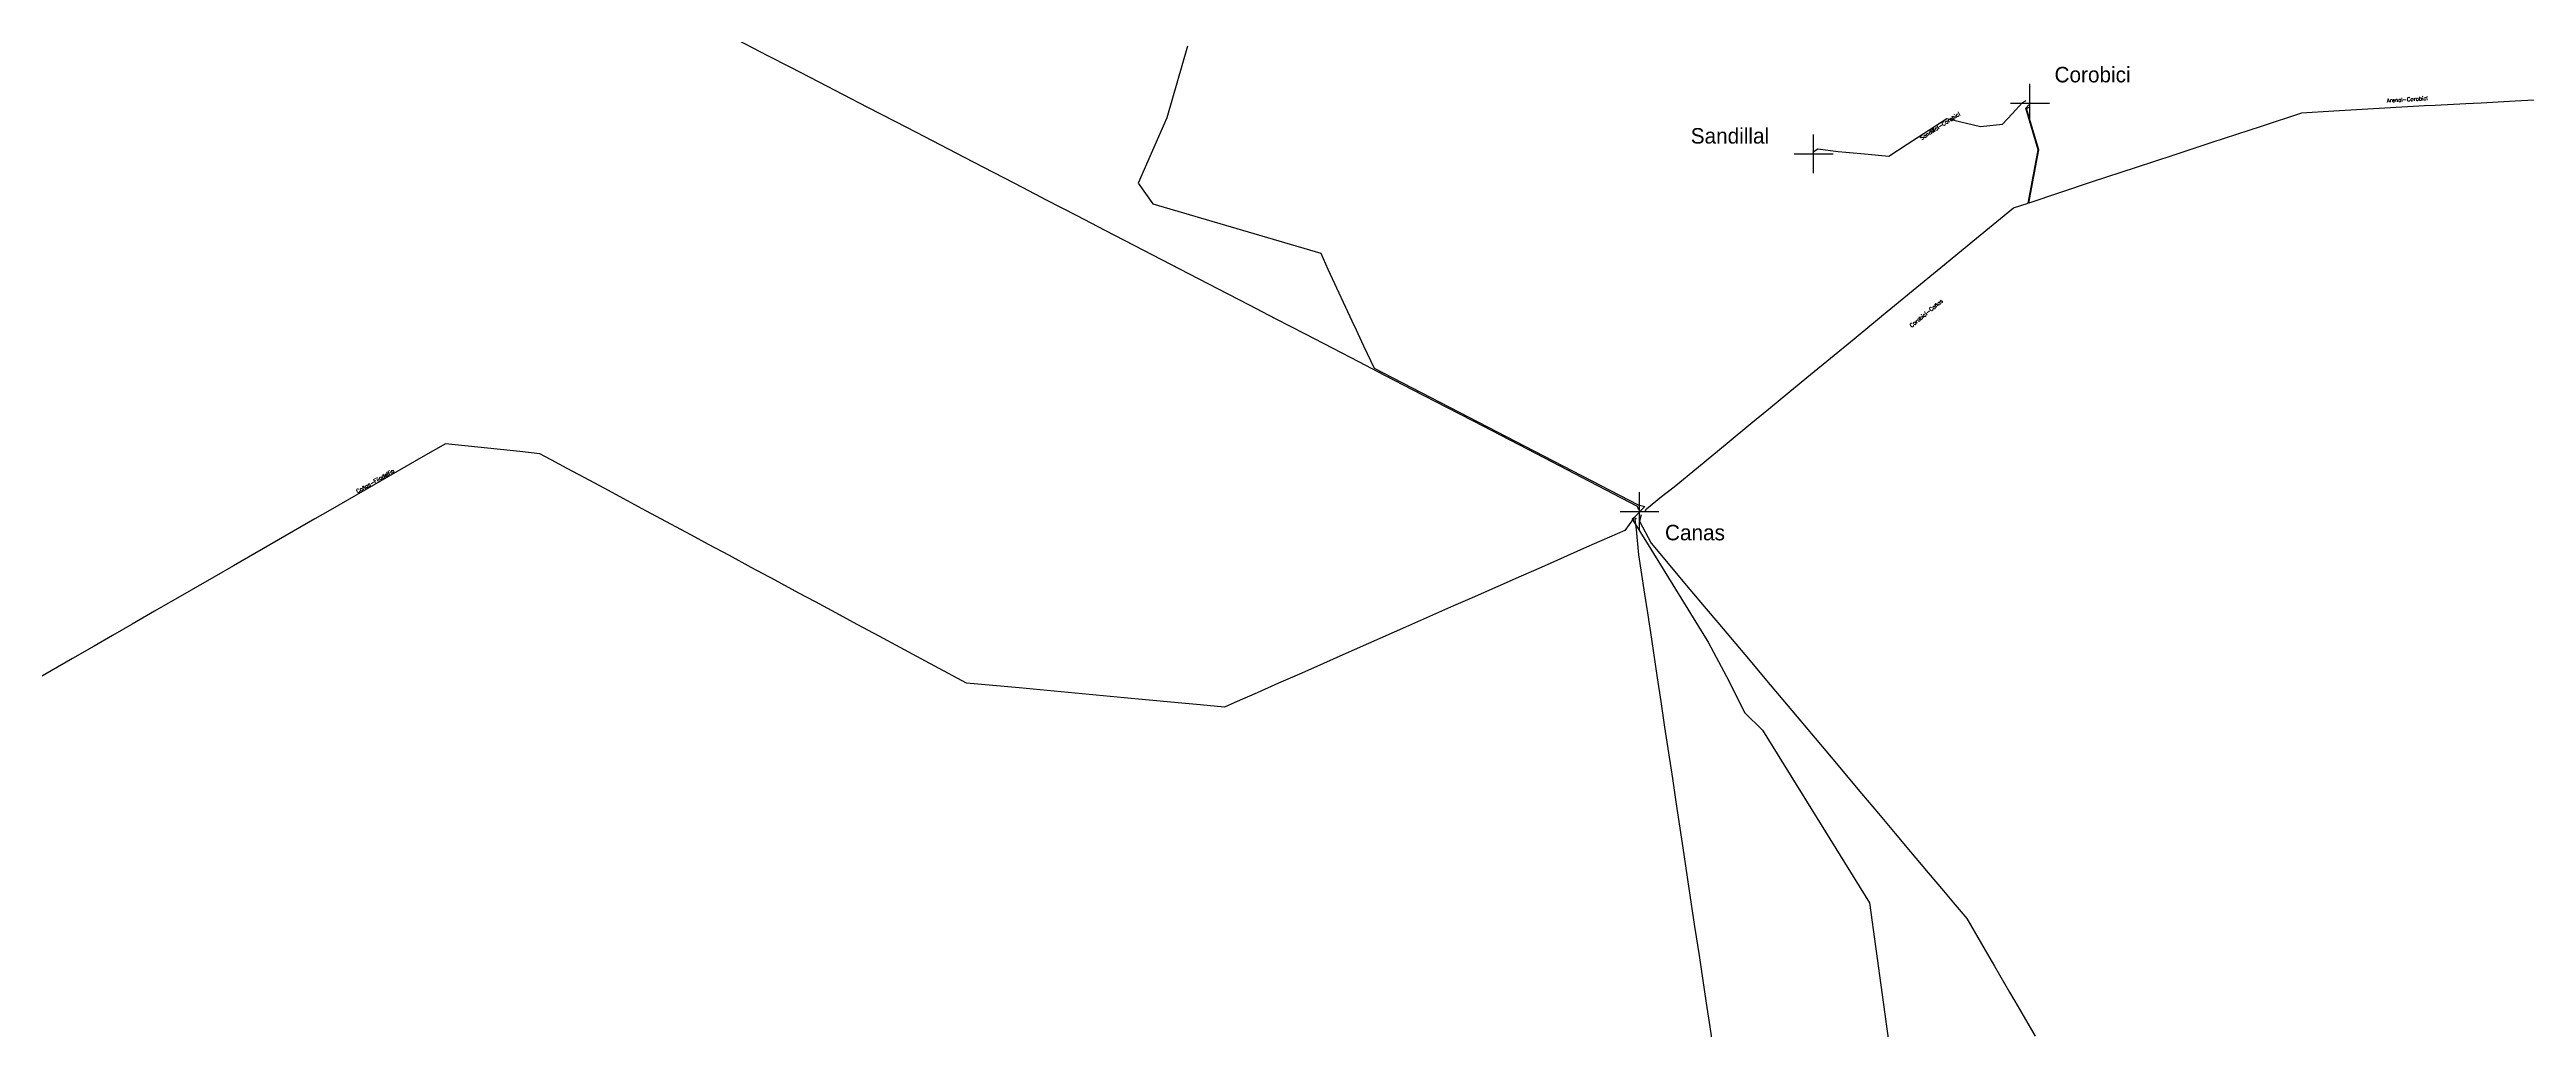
# Model space of a CAD drawing. Extents: x 283583 to 658922, y 889284 to 1241133.
# Drawn here: x 356465 to 388412, y 1146120 to 1158760 of the extents above; entities that cross this region are included whole.
import ezdxf
from ezdxf.enums import TextEntityAlignment as Align

# ---------------------------------------------------------------- set-up
doc = ezdxf.new("R2010")
doc.units = 0
doc.header["$MEASUREMENT"] = 0
for name, color, linetype in [('138 kV', 174, 'Continuous'), ('230 kV', 14, 'Continuous'), ('Circuito', 40, 'Continuous'), ('Subestaciones', 7, 'Continuous')]:
    doc.layers.add(name, color=color, linetype=linetype)
doc.styles.add('COMPLEX', font='COMPLEX', dxfattribs={"height": 0.2})

# ---------------------------------------------------------------- blocks, each defined once
blk = doc.blocks.new('UNNAMED')
at = {"color": 0}
for p, q in [((-0.5, 0), (0.5, 0)), ((0, -0.5), (0, 0.5))]:
    blk.add_line(p, q, dxfattribs=at)

msp = doc.modelspace()

# ---------------------------------------------------------------- linework, layer by layer
at = {"layer": '138 kV'}
for points in [[(376904, 1152725), (376896, 1152710), (376782, 1152558), (376585, 1152471), (376290, 1152341), (375702, 1152081), (375444, 1151967), (375146, 1151835), (374813, 1151688), (374575, 1151583), (373993, 1151326), (373106, 1150934), (372812, 1150804), (372585, 1150704), (372318, 1150586), (372042, 1150464), (371754, 1150337), (371621, 1150278), (371305, 1150307), (370976, 1150338), (370649, 1150368), (370324, 1150399), (368970, 1150525), (368630, 1150557), (368292, 1150588), (367708, 1150902), (367164, 1151194), (366881, 1151346), (366605, 1151495), (366343, 1151636), (366131, 1151750), (365826, 1151914), (365516, 1152081), (365234, 1152233), (364966, 1152377), (364745, 1152495), (364157, 1152812), (363874, 1152964), (363618, 1153101), (363432, 1153201), (363143, 1153357), (362934, 1153469), (362789, 1153547), (362530, 1153574), (361572, 1153674), (361285, 1153509), (360084, 1152818), (359887, 1152705), (358840, 1152102), (358584, 1151955), (358292, 1151786), (357818, 1151514), (357531, 1151349), (357279, 1151204), (357039, 1151066), (356760, 1150905), (356211, 1150589)], [(376929, 1152718), (376914, 1152700), (376927, 1152569), (376961, 1152244), (377038, 1151736), (377075, 1151493), (377125, 1151156), (377200, 1150658), (377247, 1150351), (377296, 1150019), (377396, 1149359), (377442, 1149055), (377544, 1148377), (377592, 1148055), (377640, 1147737), (377683, 1147450), (377740, 1147075), (377832, 1146461), (377878, 1146155), (377926, 1145836)]]:
    msp.add_lwpolyline(points, dxfattribs=at)
at = {"layer": '230 kV'}
for points in [[(364636, 1159251), (365727, 1158685), (366023, 1158532), (366387, 1158343), (366702, 1158180), (367015, 1158018), (367366, 1157836), (367643, 1157693), (368263, 1157371), (369019, 1156979), (369320, 1156823), (369713, 1156620), (370078, 1156431), (370452, 1156237), (371165, 1155868), (371539, 1155673), (371930, 1155471), (372282, 1155288), (372652, 1155097), (373017, 1154907), (373346, 1154737), (373685, 1154561), (374050, 1154372), (374484, 1154147), (374827, 1153969), (375184, 1153785), (375522, 1153609), (375844, 1153443), (376223, 1153246), (376944, 1152872), (376959, 1152828)], [(379215, 1157424), (379210, 1157439), (379272, 1157478), (379535, 1157447), (379634, 1157438), (379923, 1157411), (380188, 1157387), (380426, 1157541), (380642, 1157681), (380935, 1157870), (381369, 1157768), (381654, 1157796), (381779, 1157933), (381910, 1158078), (381961, 1158102)], [(390463, 1158278), (390439, 1158276), (390147, 1158190), (388976, 1158129), (388591, 1158110), (388268, 1158093), (387828, 1158070), (387628, 1158060), (387235, 1158040), (387098, 1158033), (386657, 1158007), (385929, 1157965), (385511, 1157940), (384990, 1157769), (384354, 1157560), (383849, 1157394), (383377, 1157239), (382796, 1157048), (381994, 1156779), (382124, 1157468), (381964, 1158000), (382008, 1158021)], [(377047, 1152806), (377062, 1152837), (377257, 1152994), (377419, 1153121), (377733, 1153379), (378104, 1153684), (378409, 1153935), (378636, 1154121), (378912, 1154349), (379177, 1154567), (379434, 1154778), (379740, 1155030), (380095, 1155321), (380500, 1155655), (380860, 1155950), (381317, 1156326), (381795, 1156719), (381984, 1156777), (382115, 1157467), (381953, 1158005), (381993, 1158045)], [(376993, 1152759), (376972, 1152676), (377121, 1152392), (377342, 1152129), (377575, 1151852), (377832, 1151547), (377981, 1151370), (378167, 1151149), (378377, 1150900), (378609, 1150623), (378819, 1150374), (379004, 1150154), (379238, 1149876), (379442, 1149633), (379836, 1149165), (380054, 1148905), (380269, 1148650), (380467, 1148413), (380697, 1148140), (380893, 1147907), (381044, 1147728), (381192, 1147551), (381288, 1147387), (381431, 1147142), (381550, 1146938), (381746, 1146600), (381857, 1146411), (382077, 1146032)]]:
    msp.add_lwpolyline(points, dxfattribs=at)
at = {"layer": '230 kV', "color": 16}
msp.add_lwpolyline([(371141, 1158804), (370874, 1157878), (370508, 1157038), (370694, 1156768), (372861, 1156135), (372951, 1155927), (373292, 1155198), (373290, 1155202), (373413, 1154939), (373552, 1154649), (376953, 1152888), (377043, 1152864), (376899, 1152721), (376879, 1152702), (376887, 1152688), (377083, 1152370), (377857, 1151118), (378096, 1150674), (378330, 1150203), (378559, 1149983), (379940, 1147752), (380347, 1144786)], dxfattribs=at)

# ---------------------------------------------------------------- block references
at = {"layer": 'Subestaciones', "color": 151, "xscale": 500, "yscale": 500, "zscale": 1302.938314}
for p in [(382008, 1158070), (379218, 1157414), (376973, 1152801)]:
    msp.add_blockref('UNNAMED', p, dxfattribs=at)

# ---------------------------------------------------------------- texts
at = {"layer": 'Circuito', "style": 'COMPLEX'}
for s, rotation, p in [('Arenal-Corobicí', 3.3313, (386876, 1158093)), ('Sandillal-Corobicí', 32.8825, (380863, 1157754)), ('Corobici-Cañas', 39.4538, (380686, 1155340)), ('Cañas-Filadelfia', 29.9191, (360678, 1153174))]:
    msp.add_text(s, height=50, rotation=rotation, dxfattribs=at).set_placement(p, align=Align.CENTER)
at = {"layer": 'Subestaciones', "color": 30}
for s, p in [('Corobici', (382325, 1158337)), ('Sandillal', (377633, 1157547)), ('Canas', (377301, 1152430))]:
    msp.add_text(s, height=200, dxfattribs=at).set_placement(p)

doc.saveas('drawing.dxf')
